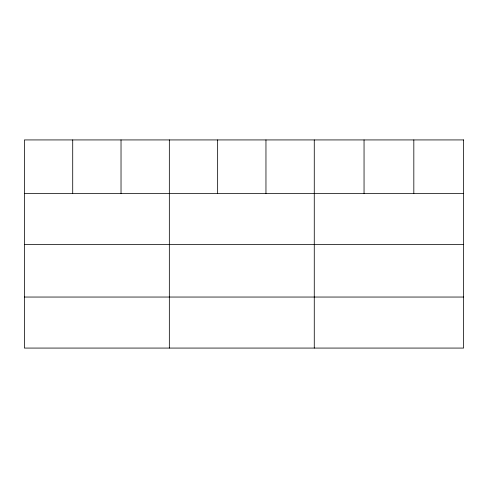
<?xml version="1.0" encoding="UTF-8"?>
<svg xmlns="http://www.w3.org/2000/svg" width="488" height="488" viewBox="0 0 488 488"><rect width="100%" height="100%" fill="white"/><g stroke="black" fill="none" stroke-linecap="round" stroke-linejoin="round"><path stroke-width="0.73" d="M24.4 193.461L463.6 193.461M24.4 244.482L463.6 244.482M24.4 297.046L463.6 297.046M413.824 139.928L413.824 193.461M364.048 139.928L364.048 193.461M314.272 139.928L314.272 348.072M265.96 139.928L265.96 193.461M217.648 139.928L217.648 193.461M169.336 139.928L169.336 348.072M121.024 139.928L121.024 193.461M72.712 139.928L72.712 193.461M463.6 139.928L24.4 139.928L24.4 348.072L463.6 348.072L463.6 139.928"/></g></svg>
